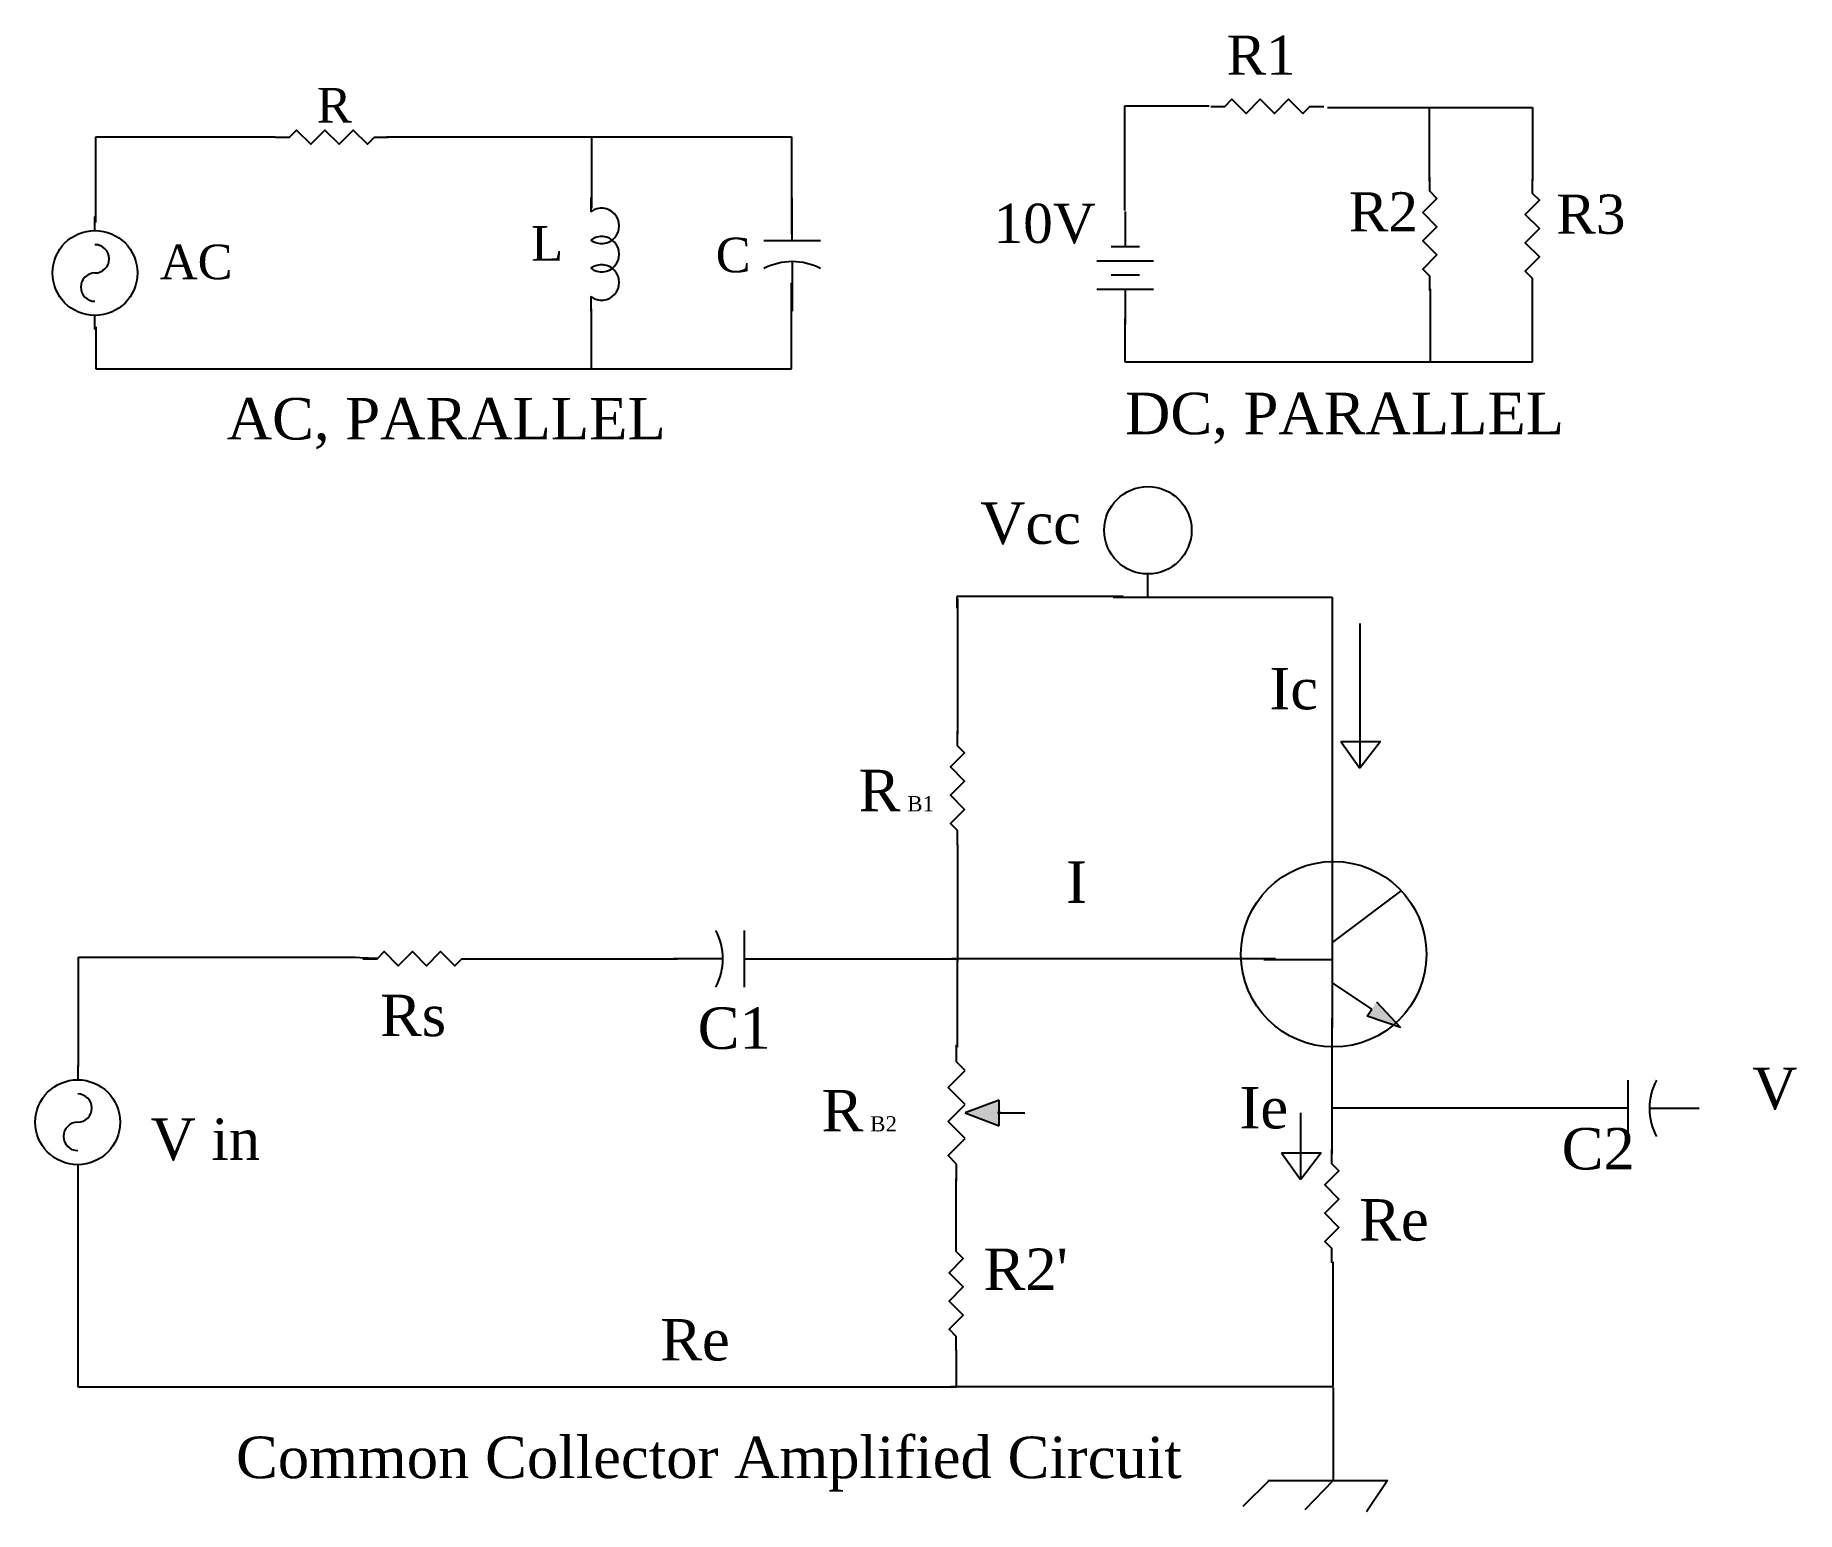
# Model space of a CAD drawing. Header units: inches. Extents: x 148 to 929, y 74 to 729.
import ezdxf

# ---------------------------------------------------------------- set-up
doc = ezdxf.new("R2010")
doc.units = ezdxf.units.IN
doc.header["$MEASUREMENT"] = 0
doc.styles.get("Standard").update_dxf_attribs({"font": 'times.ttf'})

# ---------------------------------------------------------------- blocks, each defined once
blk = doc.blocks.new('Resistor')
at = {"color": 7}
blk.add_lwpolyline([(0, 0), (0.05, 0), (0.075, 0.025), (0.125, -0.025), (0.175, 0.025), (0.225, -0.025), (0.275, 0.025), (0.325, -0.025), (0.35, 0), (0.4, 0)], dxfattribs=at)
blk = doc.blocks.new('Battery')
at = {"color": 7}
for p, q in [((0.175, -0.1), (0.175, 0.1)), ((0.275, -0.1), (0.275, 0.1)), ((0, 0), (0.125, 0)), ((0.125, 0.05), (0.125, -0.05)), ((0.225, 0.05), (0.225, -0.05)), ((0.275, 0), (0.4, 0))]:
    blk.add_line(p, q, dxfattribs=at)
blk = doc.blocks.new('Generator - AC')
at = {"color": 7}
for p, q in [((0, 0), (0.05, 0)), ((0.35, 0), (0.4, 0))]:
    blk.add_line(p, q, dxfattribs=at)
blk.add_circle((0.2, 0), 0.15, dxfattribs=at)
for centre, start, end in [((0.15, 0), 0, 180), ((0.25, 0), 180, 0)]:
    blk.add_arc(centre, 0.05, start, end, dxfattribs=at)
blk = doc.blocks.new('Inductor')
at = {"color": 7}
for p, q in [((0, 0), (0.05, 0)), ((0.35, 0), (0.4, 0))]:
    blk.add_line(p, q, dxfattribs=at)
for centre in [(0.1, 0.0375), (0.2, 0.0375), (0.3, 0.0375)]:
    blk.add_arc(centre, 0.0625, 323.1301, 216.8699, dxfattribs=at)
blk = doc.blocks.new('Capacitor')
at = {"color": 7}
for p, q in [((0.15, -0.1), (0.15, 0.1)), ((0.15, 0), (0, 0)), ((0.225, 0), (0.4, 0))]:
    blk.add_line(p, q, dxfattribs=at)
blk.add_arc((0.4375, 0), 0.2125, 151.9275, 208.0725, dxfattribs=at)
blk = doc.blocks.new('Resistor - Variable')
at = {"color": 7}
for p, q in [((0, 0), (0.05, 0)), ((0.05, 0), (0.075, 0.025)), ((0.075, 0.025), (0.125, -0.025)), ((0.125, -0.025), (0.175, 0.025)), ((0.175, 0.025), (0.225, -0.025)), ((0.225, -0.025), (0.275, 0.025)), ((0.275, 0.025), (0.325, -0.025)), ((0.325, -0.025), (0.35, 0)), ((0.35, 0), (0.4, 0)), ((0.2, -0.025), (0.1625, -0.125)), ((0.2375, -0.125), (0.2, -0.025)), ((0.1625, -0.125), (0.2375, -0.125)), ((0.2, -0.13), (0.2, -0.12)), ((0.2, -0.125), (0.2, -0.2))]:
    blk.add_line(p, q, dxfattribs=at)
blk.add_solid([(0.2375, -0.125), (0.2, -0.025), (0.1625, -0.125)], dxfattribs=at)
blk = doc.blocks.new('Transistor - NPN')
at = {"color": 7}
for p, q in [((0.199999, 0.2), (0.199999, -0.2)), ((0.399999, 0.2), (0.199999, 0.05)), ((0, 0), (0.199999, 0)), ((0.316132, -0.145536), (0.201153, -0.069033)), ((0.302516, -0.166503), (0.316132, -0.145536)), ((0.329748, -0.124569), (0.399999, -0.2)), ((0.399999, -0.2), (0.302516, -0.166503))]:
    blk.add_line(p, q, dxfattribs=at)
blk.add_solid([(0.302516, -0.166503), (0.399999, -0.2), (0.329748, -0.124569)], dxfattribs=at)

msp = doc.modelspace()

# ---------------------------------------------------------------- linework, layer by layer
for p, q in [((630.67, 651.37), (630.67, 697.71)), ((630.67, 697.71), (668.07, 697.71)), ((720.53, 696.99), (811.37, 696.99)), ((765.65, 696.66), (765.65, 664.35)), ((811.37, 696.99), (811.37, 664.51)), ((253.93, 683.85), (174.19, 683.85)), ((174.19, 683.85), (174.19, 646.06)), ((303.33, 684.06), (394.14, 684.06)), ((393.42, 684.06), (482.79, 684.06)), ((394.14, 684.06), (394.14, 652.39)), ((482.79, 684.06), (482.79, 640.87)), ((482.79, 581.13), (482.79, 619.28)), ((765.98, 616.61), (765.98, 584.72)), ((811.35, 584.29), (811.35, 615.89)), ((394.14, 581.13), (394.14, 607.76)), ((630.63, 603.25), (630.63, 584.29)), ((174.33, 599.84), (174.33, 581.13)), ((174.33, 581.13), (394.14, 581.13)), ((393.42, 581.13), (482.79, 581.13)), ((630.63, 584.29), (811.35, 584.29)), ((640.65, 490.11), (640.65, 479.97)), ((629.88, 480.21), (556.2, 480.21)), ((556.2, 480.21), (556.2, 475.08)), ((556.45, 479.36), (556.45, 419.4)), ((625.42, 479.99), (722.63, 479.99)), ((722.63, 479.99), (722.63, 349.81)), ((734.87, 468.26), (734.87, 404.17)), ((726.45, 415.93), (744.01, 415.93)), ((726.46, 415.92), (734.88, 404.18)), ((744.01, 415.93), (734.93, 404.18)), ((556.42, 370.36), (556.42, 318.48)), ((166.75, 271.86), (166.75, 320.31)), ((166.75, 320.31), (289.58, 320.31)), ((287.73, 320.39), (299.08, 319.85)), ((342.74, 319.63), (432.28, 319.63)), ((478.43, 319.65), (556.39, 319.65)), ((553.99, 319.68), (697.46, 319.68)), ((556.39, 319.65), (556.39, 280.39)), ((722.47, 293.51), (722.47, 233.13)), ((708.68, 221.98), (708.68, 251.27)), ((838.43, 253.34), (722.48, 253.34)), ((166.43, 227.84), (166.43, 129.84)), ((700.19, 233.55), (717.75, 233.55)), ((700.2, 233.54), (708.62, 221.8)), ((717.75, 233.55), (708.67, 221.8)), ((555.76, 222.16), (555.76, 194.18)), ((723.06, 130.01), (723.06, 185.32)), ((555.98, 129.84), (555.98, 146.29)), ((166.43, 129.84), (555.98, 129.84)), ((553.42, 130.01), (721.91, 130.01)), ((721.91, 130.01), (723.06, 130.01)), ((723, 129.59), (723, 88.3)), ((694.66, 88.29), (682.95, 76.84)), ((694.01, 88.3), (723, 88.3)), ((723.02, 88.41), (710.49, 75.31)), ((723, 88.3), (722.52, 88.3)), ((722.94, 88.29), (747.29, 88.29)), ((747.15, 88.29), (737.81, 74.48))]:
    msp.add_line(p, q)
for centre, radius in [((640.89, 509.58), 19.37), ((723.26, 321.66), 41.1)]:
    msp.add_circle(centre, radius)

# ---------------------------------------------------------------- block references
for name, p, xscale, yscale, zscale in [('Resistor', (668.75, 697.52), 125.4476404123439, 125.4476404123439, 125.4476404123439), ('Resistor', (254.04, 683.84), 125.4476404123439, 125.4476404123439, 125.4476404123439), ('Transistor - NPN', (692.35, 319.35), 151.2445577508814, 151.2445577508814, 151.2445577508814), ('Resistor', (292.8, 319.65), 125.4476404123439, 125.4476404123439, 125.4476404123439), ('Capacitor', (835.08, 253.33), 125.4476404123439, 125.4476404123439, 125.4476404123439)]:
    msp.add_blockref(name, p, dxfattribs=dict(xscale=xscale, yscale=yscale, zscale=zscale))
for name, p, xscale, yscale, zscale, rotation in [('Resistor', (765.89, 615.94), 125.4476404123439, 125.4476404123439, 125.4476404123439, 90), ('Resistor', (811.34, 665.29), 125.4476404123439, 125.4476404123439, 125.4476404123439, 270), ('Inductor', (393.93, 657.07), 125.4476404123439, 125.4476404123439, 125.4476404123439, 270), ('Capacitor', (483.17, 656.93), 125.4476404123439, 125.4476404123439, 125.4476404123439, 270), ('Generator - AC', (174.03, 598.55), 125.4476404123439, 125.4476404123439, 125.4476404123439, 90), ('Battery', (630.82, 650.97), 125.4476404123439, 125.4476404123439, 125.4476404123439, 270), ('Resistor', (556.43, 370.16), 125.4476404123439, 125.4476404123439, 125.4476404123439, 90), ('Capacitor', (480.67, 319.63), 125.4476404123439, 125.4476404123439, 125.4476404123439, 180), ('Resistor - Variable', (556.05, 221.01), 151.2445577508814, 151.2445577508814, 151.2445577508814, 90), ('Generator - AC', (166.35, 272.26), 125.4476404123439, 125.4476404123439, 125.4476404123439, 270), ('Resistor', (722.46, 184.88), 125.4476404123439, 125.4476404123439, 125.4476404123439, 90), ('Resistor', (555.91, 145.95), 125.4476404123439, 125.4476404123439, 125.4476404123439, 90)]:
    msp.add_blockref(name, p, dxfattribs=dict(xscale=xscale, yscale=yscale, zscale=zscale, rotation=rotation))

# ---------------------------------------------------------------- texts
for s, height, p in [('R1', 17.386, (675.77, 711.51)), ('R', 15.34, (272.36, 690.34)), ('R2', 17.386, (729.97, 642.06)), ('R3', 17.386, (822.01, 641.03)), ('10V', 17.386, (572.48, 636.95)), ('L', 15.34, (367.47, 629.06)), ('AC', 15.34, (202.82, 620.89)), ('C', 15.34, (449.28, 623.95)), ('DC, PARALLEL', 18.4083, (630.77, 552.17)), ('AC, PARALLEL', 18.4083, (232.47, 549.83)), ('Vcc', 18.374, (566.53, 503.57)), ('Ic', 18.374, (694.79, 430.22)), ('R', 18.37, (512.65, 385.06)), ('B1', 6.747, (534.19, 385)), ('I', 18.37, (604.65, 344.42)), ('Rs', 18.374, (300.42, 285.33)), ('C1', 18.374, (441.27, 279.71)), ('V', 18.37, (908.87, 252.98)), ('R', 18.37, (496.2, 243.13)), ('Ie', 18.374, (681.52, 244.42)), ('V in', 18.374, (198.67, 230.47)), ('B2', 6.747, (517.74, 243.08)), ('C2', 18.374, (824.36, 226.25)), ('Re', 18.374, (734.58, 194.7)), ("R2'", 18.374, (568.03, 172.8)), ('Re', 18.374, (424.65, 141.54)), ('Common Collector Amplified Circuit', 18.4083, (236.55, 89.4))]:
    msp.add_text(s, height=height).set_placement(p)

doc.saveas('drawing.dxf')
